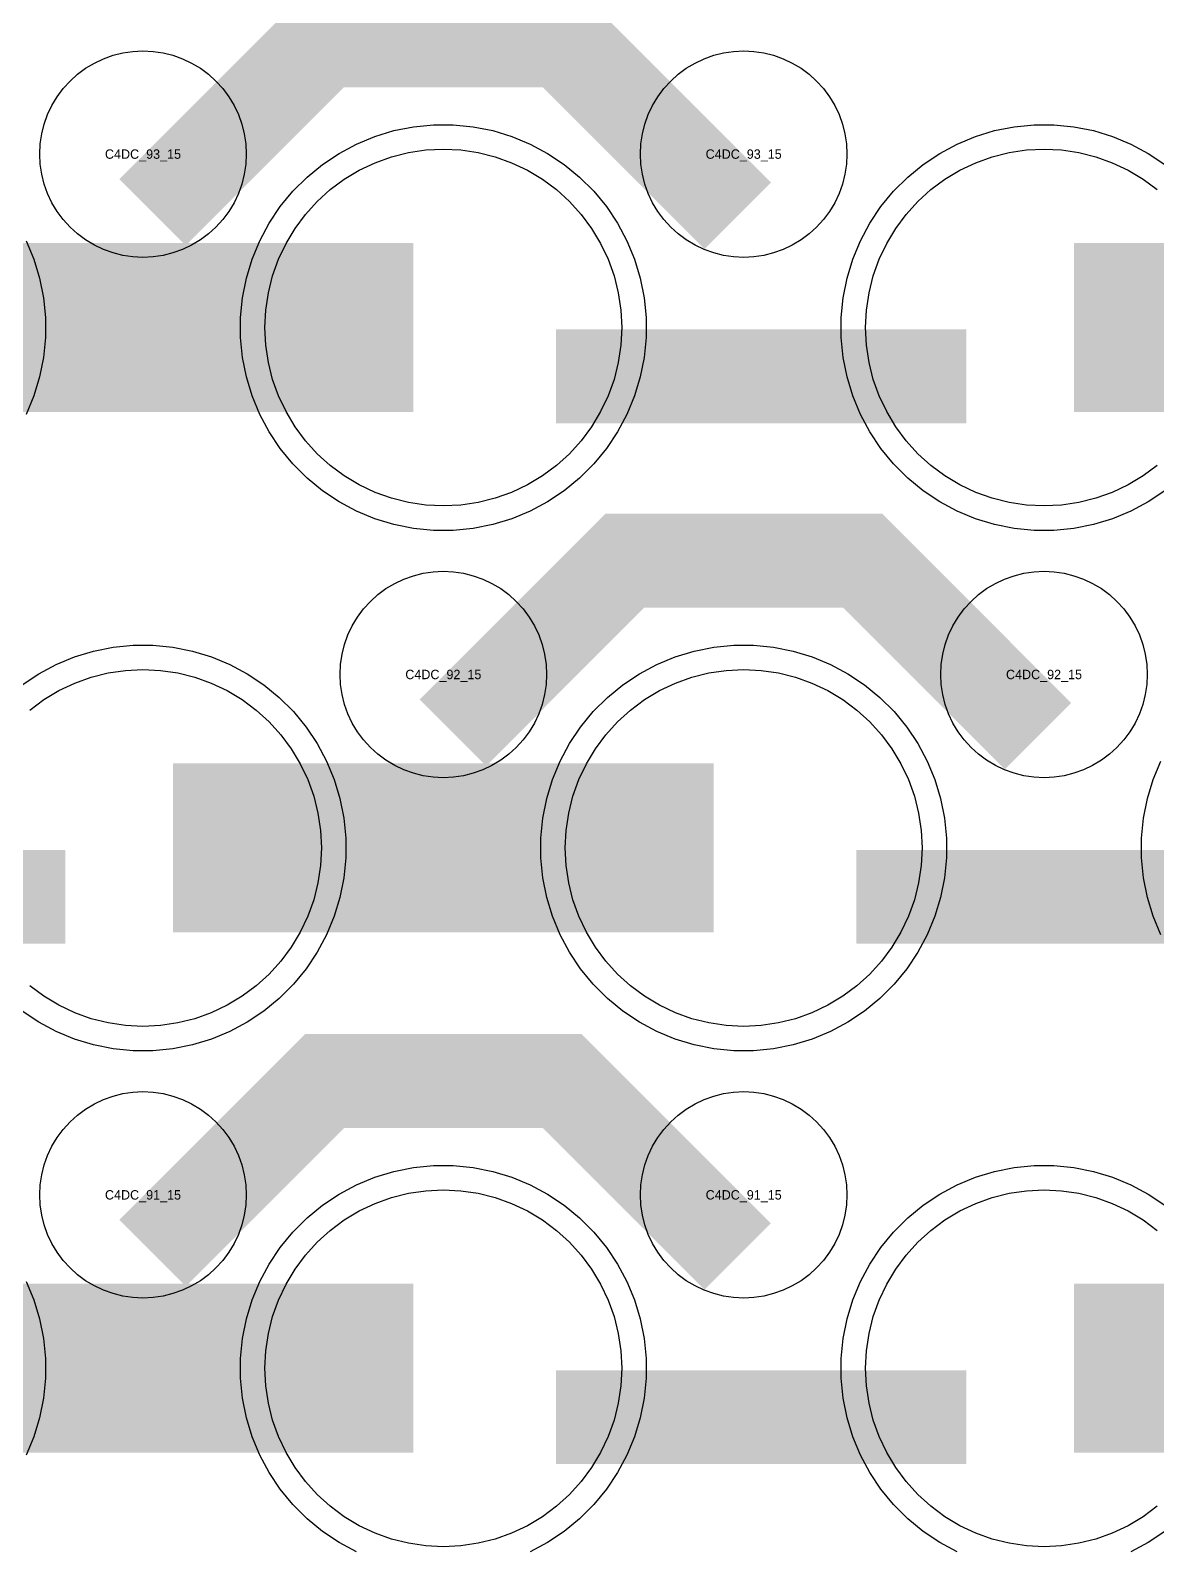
# Model space of a CAD drawing. Extents: x -11880 to 11880, y -14992 to 14992.
# Drawn here: x -7230 to -6930, y -2278.8 to -1874 of the extents above; entities that cross this region are included whole.
import ezdxf
from ezdxf.enums import TextEntityAlignment as Align

# ---------------------------------------------------------------- set-up
doc = ezdxf.new("R2010")
doc.units = 0
doc.header["$MEASUREMENT"] = 0
for name, color, linetype in [('GDS_775_DT_237', 138, 'CONTINUOUS'), ('RDL1_FS', 34, 'CONTINUOUS'), ('RDL_BS', 160, 'CONTINUOUS')]:
    doc.layers.add(name, color=color, linetype=linetype)

msp = doc.modelspace()

# ---------------------------------------------------------------- linework, layer by layer
at = {"layer": 'RDL1_FS'}
for points in [[(-7120, -2000.614), (-7124.657, -2000.385), (-7129.268, -1999.701), (-7133.791, -1998.569), (-7138.181, -1996.997), (-7142.395, -1995.005), (-7146.395, -1992.607), (-7150.14, -1989.829), (-7153.594, -1986.699), (-7156.724, -1983.245), (-7159.502, -1979.5), (-7161.9, -1975.5), (-7163.892, -1971.286), (-7165.464, -1966.896), (-7166.596, -1962.373), (-7167.28, -1957.762), (-7167.509, -1953.105), (-7167.28, -1948.448), (-7166.596, -1943.837), (-7165.464, -1939.314), (-7163.892, -1934.924), (-7161.9, -1930.71), (-7159.502, -1926.71), (-7156.724, -1922.965), (-7153.594, -1919.511), (-7150.14, -1916.381), (-7146.395, -1913.603), (-7142.395, -1911.205), (-7138.181, -1909.213), (-7133.791, -1907.641), (-7129.268, -1906.509), (-7124.657, -1905.825), (-7120, -1905.596), (-7115.343, -1905.825), (-7110.732, -1906.509), (-7106.209, -1907.641), (-7101.819, -1909.213), (-7097.605, -1911.205), (-7093.605, -1913.603), (-7089.86, -1916.381), (-7086.406, -1919.511), (-7083.276, -1922.965), (-7080.498, -1926.71), (-7078.1, -1930.71), (-7076.108, -1934.924), (-7074.536, -1939.314), (-7073.404, -1943.837), (-7072.72, -1948.448), (-7072.491, -1953.105), (-7072.72, -1957.762), (-7073.404, -1962.373), (-7074.536, -1966.896), (-7076.108, -1971.286), (-7078.1, -1975.5), (-7080.498, -1979.5), (-7083.276, -1983.245), (-7086.406, -1986.699), (-7089.86, -1989.829), (-7093.605, -1992.607), (-7097.605, -1995.005), (-7101.819, -1996.997), (-7106.209, -1998.569), (-7110.732, -1999.701), (-7115.343, -2000.385)], [(-7040, -2139.179), (-7044.657, -2138.95), (-7049.268, -2138.266), (-7053.791, -2137.134), (-7058.181, -2135.562), (-7062.395, -2133.57), (-7066.395, -2131.172), (-7070.14, -2128.394), (-7073.594, -2125.264), (-7076.724, -2121.81), (-7079.502, -2118.065), (-7081.9, -2114.065), (-7083.892, -2109.851), (-7085.464, -2105.461), (-7086.596, -2100.938), (-7087.28, -2096.327), (-7087.509, -2091.67), (-7087.28, -2087.013), (-7086.596, -2082.402), (-7085.464, -2077.879), (-7083.892, -2073.489), (-7081.9, -2069.275), (-7079.502, -2065.275), (-7076.724, -2061.53), (-7073.594, -2058.076), (-7070.14, -2054.946), (-7066.395, -2052.168), (-7062.395, -2049.77), (-7058.181, -2047.778), (-7053.791, -2046.206), (-7049.268, -2045.074), (-7044.657, -2044.39), (-7040, -2044.161), (-7035.343, -2044.39), (-7030.732, -2045.074), (-7026.209, -2046.206), (-7021.819, -2047.778), (-7017.605, -2049.77), (-7013.605, -2052.168), (-7009.86, -2054.946), (-7006.406, -2058.076), (-7003.276, -2061.53), (-7000.498, -2065.275), (-6998.1, -2069.275), (-6996.108, -2073.489), (-6994.536, -2077.879), (-6993.404, -2082.402), (-6992.72, -2087.013), (-6992.491, -2091.67), (-6992.72, -2096.327), (-6993.404, -2100.938), (-6994.536, -2105.461), (-6996.108, -2109.851), (-6998.1, -2114.065), (-7000.498, -2118.065), (-7003.276, -2121.81), (-7006.406, -2125.264), (-7009.86, -2128.394), (-7013.605, -2131.172), (-7017.605, -2133.57), (-7021.819, -2135.562), (-7026.209, -2137.134), (-7030.732, -2138.266), (-7035.343, -2138.95)]]:
    msp.add_lwpolyline(points, close=True, dxfattribs=at)
for points in [[(-6929.86, -1989.829), (-6933.605, -1992.607), (-6937.605, -1995.005), (-6941.819, -1996.997), (-6946.209, -1998.569), (-6950.732, -1999.701), (-6955.343, -2000.385), (-6960, -2000.614), (-6964.657, -2000.385), (-6969.268, -1999.701), (-6973.791, -1998.569), (-6978.181, -1996.997), (-6982.395, -1995.005), (-6986.395, -1992.607), (-6990.14, -1989.829), (-6993.594, -1986.699), (-6996.724, -1983.245), (-6999.502, -1979.5), (-7001.9, -1975.5), (-7003.892, -1971.286), (-7005.464, -1966.896), (-7006.596, -1962.373), (-7007.28, -1957.762), (-7007.509, -1953.105), (-7007.28, -1948.448), (-7006.596, -1943.837), (-7005.464, -1939.314), (-7003.892, -1934.924), (-7001.9, -1930.71), (-6999.502, -1926.71), (-6996.724, -1922.965), (-6993.594, -1919.511), (-6990.14, -1916.381), (-6986.395, -1913.603), (-6982.395, -1911.205), (-6978.181, -1909.213), (-6973.791, -1907.641), (-6969.268, -1906.509), (-6964.657, -1905.825), (-6960, -1905.596), (-6955.343, -1905.825), (-6950.732, -1906.509), (-6946.209, -1907.641), (-6941.819, -1909.213), (-6937.605, -1911.205), (-6933.605, -1913.603), (-6929.86, -1916.381)], [(-7230.14, -2054.946), (-7226.395, -2052.168), (-7222.395, -2049.77), (-7218.181, -2047.778), (-7213.791, -2046.206), (-7209.268, -2045.074), (-7204.657, -2044.39), (-7200, -2044.161), (-7195.343, -2044.39), (-7190.732, -2045.074), (-7186.209, -2046.206), (-7181.819, -2047.778), (-7177.605, -2049.77), (-7173.605, -2052.168), (-7169.86, -2054.946), (-7166.406, -2058.076), (-7163.276, -2061.53), (-7160.498, -2065.275), (-7158.1, -2069.275), (-7156.108, -2073.489), (-7154.536, -2077.879), (-7153.404, -2082.402), (-7152.72, -2087.013), (-7152.491, -2091.67), (-7152.72, -2096.327), (-7153.404, -2100.938), (-7154.536, -2105.461), (-7156.108, -2109.851), (-7158.1, -2114.065), (-7160.498, -2118.065), (-7163.276, -2121.81), (-7166.406, -2125.264), (-7169.86, -2128.394), (-7173.605, -2131.172), (-7177.605, -2133.57), (-7181.819, -2135.562), (-7186.209, -2137.134), (-7190.732, -2138.266), (-7195.343, -2138.95), (-7200, -2139.179), (-7204.657, -2138.95), (-7209.268, -2138.266), (-7213.791, -2137.134), (-7218.181, -2135.562), (-7222.395, -2133.57), (-7226.395, -2131.172), (-7230.14, -2128.394)]]:
    msp.add_lwpolyline(points, dxfattribs=at)
for points in [[(-7271.998, -1953.105, 45, 45, 0), (-7199.998, -1953.105, 45, 45, 0)], [(-7199.998, -1953.105, 45, 45, 0), (-7127.998, -1953.105, 45, 45, 0)], [(-6951.998, -1953.105, 45, 45, 0), (-6879.998, -1953.105, 45, 45, 0)], [(-7191.998, -2091.67, 45, 45, 0), (-7119.998, -2091.67, 45, 45, 0)], [(-7119.998, -2091.67, 45, 45, 0), (-7047.998, -2091.67, 45, 45, 0)]]:
    msp.add_lwpolyline(points, format="xyseb", dxfattribs=at)
at = {"layer": 'RDL1_FS', "color": 11, "true_color": 0xf27172}
msp.add_lwpolyline([(-7120, -2277.744), (-7124.657, -2277.515), (-7129.268, -2276.831), (-7133.791, -2275.699), (-7138.181, -2274.127), (-7142.395, -2272.135), (-7146.395, -2269.737), (-7150.14, -2266.959), (-7153.594, -2263.829), (-7156.724, -2260.375), (-7159.502, -2256.63), (-7161.9, -2252.63), (-7163.892, -2248.416), (-7165.464, -2244.026), (-7166.596, -2239.503), (-7167.28, -2234.892), (-7167.509, -2230.235), (-7167.28, -2225.578), (-7166.596, -2220.967), (-7165.464, -2216.444), (-7163.892, -2212.054), (-7161.9, -2207.84), (-7159.502, -2203.84), (-7156.724, -2200.095), (-7153.594, -2196.641), (-7150.14, -2193.511), (-7146.395, -2190.733), (-7142.395, -2188.335), (-7138.181, -2186.343), (-7133.791, -2184.771), (-7129.268, -2183.639), (-7124.657, -2182.955), (-7120, -2182.726), (-7115.343, -2182.955), (-7110.732, -2183.639), (-7106.209, -2184.771), (-7101.819, -2186.343), (-7097.605, -2188.335), (-7093.605, -2190.733), (-7089.86, -2193.511), (-7086.406, -2196.641), (-7083.276, -2200.095), (-7080.498, -2203.84), (-7078.1, -2207.84), (-7076.108, -2212.054), (-7074.536, -2216.444), (-7073.404, -2220.967), (-7072.72, -2225.578), (-7072.491, -2230.235), (-7072.72, -2234.892), (-7073.404, -2239.503), (-7074.536, -2244.026), (-7076.108, -2248.416), (-7078.1, -2252.63), (-7080.498, -2256.63), (-7083.276, -2260.375), (-7086.406, -2263.829), (-7089.86, -2266.959), (-7093.605, -2269.737), (-7097.605, -2272.135), (-7101.819, -2274.127), (-7106.209, -2275.699), (-7110.732, -2276.831), (-7115.343, -2277.515)], close=True, dxfattribs=at)
msp.add_lwpolyline([(-6929.86, -2266.959), (-6933.605, -2269.737), (-6937.605, -2272.135), (-6941.819, -2274.127), (-6946.209, -2275.699), (-6950.732, -2276.831), (-6955.343, -2277.515), (-6960, -2277.744), (-6964.657, -2277.515), (-6969.268, -2276.831), (-6973.791, -2275.699), (-6978.181, -2274.127), (-6982.395, -2272.135), (-6986.395, -2269.737), (-6990.14, -2266.959), (-6993.594, -2263.829), (-6996.724, -2260.375), (-6999.502, -2256.63), (-7001.9, -2252.63), (-7003.892, -2248.416), (-7005.464, -2244.026), (-7006.596, -2239.503), (-7007.28, -2234.892), (-7007.509, -2230.235), (-7007.28, -2225.578), (-7006.596, -2220.967), (-7005.464, -2216.444), (-7003.892, -2212.054), (-7001.9, -2207.84), (-6999.502, -2203.84), (-6996.724, -2200.095), (-6993.594, -2196.641), (-6990.14, -2193.511), (-6986.395, -2190.733), (-6982.395, -2188.335), (-6978.181, -2186.343), (-6973.791, -2184.771), (-6969.268, -2183.639), (-6964.657, -2182.955), (-6960, -2182.726), (-6955.343, -2182.955), (-6950.732, -2183.639), (-6946.209, -2184.771), (-6941.819, -2186.343), (-6937.605, -2188.335), (-6933.605, -2190.733), (-6929.86, -2193.511)], dxfattribs=at)
for points in [[(-7271.998, -2230.235, 45, 45, 0), (-7199.998, -2230.235, 45, 45, 0)], [(-7199.998, -2230.235, 45, 45, 0), (-7127.998, -2230.235, 45, 45, 0)], [(-6951.998, -2230.235, 45, 45, 0), (-6879.998, -2230.235, 45, 45, 0)]]:
    msp.add_lwpolyline(points, format="xyseb", dxfattribs=at)
at = {"layer": 'RDL_BS'}
for points in [[(-7197.438, -1922.419, 25, 25, 0), (-7151.623, -1876.604, 25, 25, 0), (-7118.07, -1876.604, 25, 25, 0)], [(-7041.599, -1923.318, 25, 25, 0), (-7088.313, -1876.604, 25, 25, 0), (-7118.071, -1876.604, 25, 25, 0)], [(-7089.984, -1966.118, 25, 25, 0), (-6980.719, -1966.118, 25, 25, 0)], [(-7117.438, -2060.984, 25, 25, 0), (-7071.623, -2015.169, 25, 25, 0), (-7038.07, -2015.169, 25, 25, 0)], [(-6961.599, -2061.883, 25, 25, 0), (-7008.313, -2015.169, 25, 25, 0), (-7038.071, -2015.169, 25, 25, 0)], [(-7329.984, -2104.683, 25, 25, 0), (-7220.719, -2104.683, 25, 25, 0)], [(-7009.984, -2104.683, 25, 25, 0), (-6900.719, -2104.683, 25, 25, 0)], [(-7197.438, -2199.549, 25, 25, 0), (-7151.623, -2153.734, 25, 25, 0), (-7118.07, -2153.734, 25, 25, 0)], [(-7041.599, -2200.448, 25, 25, 0), (-7088.313, -2153.734, 25, 25, 0), (-7118.071, -2153.734, 25, 25, 0)]]:
    msp.add_lwpolyline(points, format="xyseb", dxfattribs=at)
for points in [[(-7200, -1934.411), (-7202.693, -1934.279), (-7205.365, -1933.883), (-7207.984, -1933.226), (-7210.519, -1932.319), (-7212.956, -1931.167), (-7215.28, -1929.774), (-7217.443, -1928.171), (-7219.442, -1926.359), (-7221.254, -1924.36), (-7222.857, -1922.197), (-7224.25, -1919.873), (-7225.402, -1917.436), (-7226.309, -1914.901), (-7226.966, -1912.282), (-7227.362, -1909.61), (-7227.494, -1906.917), (-7227.362, -1904.224), (-7226.966, -1901.552), (-7226.309, -1898.933), (-7225.402, -1896.398), (-7224.25, -1893.961), (-7222.857, -1891.637), (-7221.254, -1889.474), (-7219.442, -1887.475), (-7217.443, -1885.663), (-7215.28, -1884.06), (-7212.956, -1882.667), (-7210.519, -1881.515), (-7207.984, -1880.608), (-7205.365, -1879.951), (-7202.693, -1879.555), (-7200, -1879.423), (-7197.307, -1879.555), (-7194.635, -1879.951), (-7192.016, -1880.608), (-7189.481, -1881.515), (-7187.044, -1882.667), (-7184.72, -1884.06), (-7182.557, -1885.663), (-7180.558, -1887.475), (-7178.746, -1889.474), (-7177.143, -1891.637), (-7175.75, -1893.961), (-7174.598, -1896.398), (-7173.691, -1898.933), (-7173.034, -1901.552), (-7172.638, -1904.224), (-7172.506, -1906.917), (-7172.638, -1909.61), (-7173.034, -1912.282), (-7173.691, -1914.901), (-7174.598, -1917.436), (-7175.75, -1919.873), (-7177.143, -1922.197), (-7178.746, -1924.36), (-7180.558, -1926.359), (-7182.557, -1928.171), (-7184.72, -1929.774), (-7187.044, -1931.167), (-7189.481, -1932.319), (-7192.016, -1933.226), (-7194.635, -1933.883), (-7197.307, -1934.279)], [(-7040, -1934.411), (-7042.693, -1934.279), (-7045.365, -1933.883), (-7047.984, -1933.226), (-7050.519, -1932.319), (-7052.956, -1931.167), (-7055.28, -1929.774), (-7057.443, -1928.171), (-7059.442, -1926.359), (-7061.254, -1924.36), (-7062.857, -1922.197), (-7064.25, -1919.873), (-7065.402, -1917.436), (-7066.309, -1914.901), (-7066.966, -1912.282), (-7067.362, -1909.61), (-7067.494, -1906.917), (-7067.362, -1904.224), (-7066.966, -1901.552), (-7066.309, -1898.933), (-7065.402, -1896.398), (-7064.25, -1893.961), (-7062.857, -1891.637), (-7061.254, -1889.474), (-7059.442, -1887.475), (-7057.443, -1885.663), (-7055.28, -1884.06), (-7052.956, -1882.667), (-7050.519, -1881.515), (-7047.984, -1880.608), (-7045.365, -1879.951), (-7042.693, -1879.555), (-7040, -1879.423), (-7037.307, -1879.555), (-7034.635, -1879.951), (-7032.016, -1880.608), (-7029.481, -1881.515), (-7027.044, -1882.667), (-7024.72, -1884.06), (-7022.557, -1885.663), (-7020.558, -1887.475), (-7018.746, -1889.474), (-7017.143, -1891.637), (-7015.75, -1893.961), (-7014.598, -1896.398), (-7013.691, -1898.933), (-7013.034, -1901.552), (-7012.638, -1904.224), (-7012.506, -1906.917), (-7012.638, -1909.61), (-7013.034, -1912.282), (-7013.691, -1914.901), (-7014.598, -1917.436), (-7015.75, -1919.873), (-7017.143, -1922.197), (-7018.746, -1924.36), (-7020.558, -1926.359), (-7022.557, -1928.171), (-7024.72, -1929.774), (-7027.044, -1931.167), (-7029.481, -1932.319), (-7032.016, -1933.226), (-7034.635, -1933.883), (-7037.307, -1934.279)], [(-7122.644, -2007.105), (-7127.938, -2006.588), (-7133.165, -2005.542), (-7138.205, -2004.011), (-7143.115, -2001.98), (-7147.777, -1999.488), (-7152.191, -1996.541), (-7156.292, -1993.179), (-7160.074, -1989.397), (-7163.436, -1985.296), (-7166.383, -1980.882), (-7168.875, -1976.22), (-7170.906, -1971.31), (-7172.437, -1966.27), (-7173.483, -1961.043), (-7174, -1955.749), (-7174, -1950.461), (-7173.483, -1945.167), (-7172.437, -1939.94), (-7170.906, -1934.9), (-7168.875, -1929.99), (-7166.383, -1925.328), (-7163.436, -1920.914), (-7160.074, -1916.813), (-7156.292, -1913.031), (-7152.191, -1909.669), (-7147.777, -1906.722), (-7143.115, -1904.23), (-7138.205, -1902.199), (-7133.165, -1900.668), (-7127.938, -1899.622), (-7122.644, -1899.105), (-7117.356, -1899.105), (-7112.062, -1899.622), (-7106.835, -1900.668), (-7101.795, -1902.199), (-7096.885, -1904.23), (-7092.223, -1906.722), (-7087.809, -1909.669), (-7083.708, -1913.031), (-7079.926, -1916.813), (-7076.564, -1920.914), (-7073.617, -1925.328), (-7071.125, -1929.99), (-7069.094, -1934.9), (-7067.563, -1939.94), (-7066.517, -1945.167), (-7066, -1950.461), (-7066, -1955.749), (-7066.517, -1961.043), (-7067.563, -1966.27), (-7069.094, -1971.31), (-7071.125, -1976.22), (-7073.617, -1980.882), (-7076.564, -1985.296), (-7079.926, -1989.397), (-7083.708, -1993.179), (-7087.809, -1996.541), (-7092.223, -1999.488), (-7096.885, -2001.98), (-7101.795, -2004.011), (-7106.835, -2005.542), (-7112.062, -2006.588), (-7117.356, -2007.105)], [(-7120, -2072.976), (-7122.693, -2072.844), (-7125.365, -2072.448), (-7127.984, -2071.791), (-7130.519, -2070.884), (-7132.956, -2069.732), (-7135.28, -2068.339), (-7137.443, -2066.736), (-7139.442, -2064.924), (-7141.254, -2062.925), (-7142.857, -2060.762), (-7144.25, -2058.438), (-7145.402, -2056.001), (-7146.309, -2053.466), (-7146.966, -2050.847), (-7147.362, -2048.175), (-7147.494, -2045.482), (-7147.362, -2042.789), (-7146.966, -2040.117), (-7146.309, -2037.498), (-7145.402, -2034.963), (-7144.25, -2032.526), (-7142.857, -2030.202), (-7141.254, -2028.039), (-7139.442, -2026.04), (-7137.443, -2024.228), (-7135.28, -2022.625), (-7132.956, -2021.232), (-7130.519, -2020.08), (-7127.984, -2019.173), (-7125.365, -2018.516), (-7122.693, -2018.12), (-7120, -2017.988), (-7117.307, -2018.12), (-7114.635, -2018.516), (-7112.016, -2019.173), (-7109.481, -2020.08), (-7107.044, -2021.232), (-7104.72, -2022.625), (-7102.557, -2024.228), (-7100.558, -2026.04), (-7098.746, -2028.039), (-7097.143, -2030.202), (-7095.75, -2032.526), (-7094.598, -2034.963), (-7093.691, -2037.498), (-7093.034, -2040.117), (-7092.638, -2042.789), (-7092.506, -2045.482), (-7092.638, -2048.175), (-7093.034, -2050.847), (-7093.691, -2053.466), (-7094.598, -2056.001), (-7095.75, -2058.438), (-7097.143, -2060.762), (-7098.746, -2062.925), (-7100.558, -2064.924), (-7102.557, -2066.736), (-7104.72, -2068.339), (-7107.044, -2069.732), (-7109.481, -2070.884), (-7112.016, -2071.791), (-7114.635, -2072.448), (-7117.307, -2072.844)], [(-6960, -2072.976), (-6962.693, -2072.844), (-6965.365, -2072.448), (-6967.984, -2071.791), (-6970.519, -2070.884), (-6972.956, -2069.732), (-6975.28, -2068.339), (-6977.443, -2066.736), (-6979.442, -2064.924), (-6981.254, -2062.925), (-6982.857, -2060.762), (-6984.25, -2058.438), (-6985.402, -2056.001), (-6986.309, -2053.466), (-6986.966, -2050.847), (-6987.362, -2048.175), (-6987.494, -2045.482), (-6987.362, -2042.789), (-6986.966, -2040.117), (-6986.309, -2037.498), (-6985.402, -2034.963), (-6984.25, -2032.526), (-6982.857, -2030.202), (-6981.254, -2028.039), (-6979.442, -2026.04), (-6977.443, -2024.228), (-6975.28, -2022.625), (-6972.956, -2021.232), (-6970.519, -2020.08), (-6967.984, -2019.173), (-6965.365, -2018.516), (-6962.693, -2018.12), (-6960, -2017.988), (-6957.307, -2018.12), (-6954.635, -2018.516), (-6952.016, -2019.173), (-6949.481, -2020.08), (-6947.044, -2021.232), (-6944.72, -2022.625), (-6942.557, -2024.228), (-6940.558, -2026.04), (-6938.746, -2028.039), (-6937.143, -2030.202), (-6935.75, -2032.526), (-6934.598, -2034.963), (-6933.691, -2037.498), (-6933.034, -2040.117), (-6932.638, -2042.789), (-6932.506, -2045.482), (-6932.638, -2048.175), (-6933.034, -2050.847), (-6933.691, -2053.466), (-6934.598, -2056.001), (-6935.75, -2058.438), (-6937.143, -2060.762), (-6938.746, -2062.925), (-6940.558, -2064.924), (-6942.557, -2066.736), (-6944.72, -2068.339), (-6947.044, -2069.732), (-6949.481, -2070.884), (-6952.016, -2071.791), (-6954.635, -2072.448), (-6957.307, -2072.844)], [(-7042.644, -2145.67), (-7047.938, -2145.153), (-7053.165, -2144.107), (-7058.205, -2142.576), (-7063.115, -2140.545), (-7067.777, -2138.053), (-7072.191, -2135.106), (-7076.292, -2131.744), (-7080.074, -2127.962), (-7083.436, -2123.861), (-7086.383, -2119.447), (-7088.875, -2114.785), (-7090.906, -2109.875), (-7092.437, -2104.835), (-7093.483, -2099.608), (-7094, -2094.314), (-7094, -2089.026), (-7093.483, -2083.732), (-7092.437, -2078.505), (-7090.906, -2073.465), (-7088.875, -2068.555), (-7086.383, -2063.893), (-7083.436, -2059.479), (-7080.074, -2055.378), (-7076.292, -2051.596), (-7072.191, -2048.234), (-7067.777, -2045.287), (-7063.115, -2042.795), (-7058.205, -2040.764), (-7053.165, -2039.233), (-7047.938, -2038.187), (-7042.644, -2037.67), (-7037.356, -2037.67), (-7032.062, -2038.187), (-7026.835, -2039.233), (-7021.795, -2040.764), (-7016.885, -2042.795), (-7012.223, -2045.287), (-7007.809, -2048.234), (-7003.708, -2051.596), (-6999.926, -2055.378), (-6996.564, -2059.479), (-6993.617, -2063.893), (-6991.125, -2068.555), (-6989.094, -2073.465), (-6987.563, -2078.505), (-6986.517, -2083.732), (-6986, -2089.026), (-6986, -2094.314), (-6986.517, -2099.608), (-6987.563, -2104.835), (-6989.094, -2109.875), (-6991.125, -2114.785), (-6993.617, -2119.447), (-6996.564, -2123.861), (-6999.926, -2127.962), (-7003.708, -2131.744), (-7007.809, -2135.106), (-7012.223, -2138.053), (-7016.885, -2140.545), (-7021.795, -2142.576), (-7026.835, -2144.107), (-7032.062, -2145.153), (-7037.356, -2145.67)], [(-7200, -2211.541), (-7202.693, -2211.409), (-7205.365, -2211.013), (-7207.984, -2210.356), (-7210.519, -2209.449), (-7212.956, -2208.297), (-7215.28, -2206.904), (-7217.443, -2205.301), (-7219.442, -2203.489), (-7221.254, -2201.49), (-7222.857, -2199.327), (-7224.25, -2197.003), (-7225.402, -2194.566), (-7226.309, -2192.031), (-7226.966, -2189.412), (-7227.362, -2186.74), (-7227.494, -2184.047), (-7227.362, -2181.354), (-7226.966, -2178.682), (-7226.309, -2176.063), (-7225.402, -2173.528), (-7224.25, -2171.091), (-7222.857, -2168.767), (-7221.254, -2166.604), (-7219.442, -2164.605), (-7217.443, -2162.793), (-7215.28, -2161.19), (-7212.956, -2159.797), (-7210.519, -2158.645), (-7207.984, -2157.738), (-7205.365, -2157.081), (-7202.693, -2156.685), (-7200, -2156.553), (-7197.307, -2156.685), (-7194.635, -2157.081), (-7192.016, -2157.738), (-7189.481, -2158.645), (-7187.044, -2159.797), (-7184.72, -2161.19), (-7182.557, -2162.793), (-7180.558, -2164.605), (-7178.746, -2166.604), (-7177.143, -2168.767), (-7175.75, -2171.091), (-7174.598, -2173.528), (-7173.691, -2176.063), (-7173.034, -2178.682), (-7172.638, -2181.354), (-7172.506, -2184.047), (-7172.638, -2186.74), (-7173.034, -2189.412), (-7173.691, -2192.031), (-7174.598, -2194.566), (-7175.75, -2197.003), (-7177.143, -2199.327), (-7178.746, -2201.49), (-7180.558, -2203.489), (-7182.557, -2205.301), (-7184.72, -2206.904), (-7187.044, -2208.297), (-7189.481, -2209.449), (-7192.016, -2210.356), (-7194.635, -2211.013), (-7197.307, -2211.409)], [(-7040, -2211.541), (-7042.693, -2211.409), (-7045.365, -2211.013), (-7047.984, -2210.356), (-7050.519, -2209.449), (-7052.956, -2208.297), (-7055.28, -2206.904), (-7057.443, -2205.301), (-7059.442, -2203.489), (-7061.254, -2201.49), (-7062.857, -2199.327), (-7064.25, -2197.003), (-7065.402, -2194.566), (-7066.309, -2192.031), (-7066.966, -2189.412), (-7067.362, -2186.74), (-7067.494, -2184.047), (-7067.362, -2181.354), (-7066.966, -2178.682), (-7066.309, -2176.063), (-7065.402, -2173.528), (-7064.25, -2171.091), (-7062.857, -2168.767), (-7061.254, -2166.604), (-7059.442, -2164.605), (-7057.443, -2162.793), (-7055.28, -2161.19), (-7052.956, -2159.797), (-7050.519, -2158.645), (-7047.984, -2157.738), (-7045.365, -2157.081), (-7042.693, -2156.685), (-7040, -2156.553), (-7037.307, -2156.685), (-7034.635, -2157.081), (-7032.016, -2157.738), (-7029.481, -2158.645), (-7027.044, -2159.797), (-7024.72, -2161.19), (-7022.557, -2162.793), (-7020.558, -2164.605), (-7018.746, -2166.604), (-7017.143, -2168.767), (-7015.75, -2171.091), (-7014.598, -2173.528), (-7013.691, -2176.063), (-7013.034, -2178.682), (-7012.638, -2181.354), (-7012.506, -2184.047), (-7012.638, -2186.74), (-7013.034, -2189.412), (-7013.691, -2192.031), (-7014.598, -2194.566), (-7015.75, -2197.003), (-7017.143, -2199.327), (-7018.746, -2201.49), (-7020.558, -2203.489), (-7022.557, -2205.301), (-7024.72, -2206.904), (-7027.044, -2208.297), (-7029.481, -2209.449), (-7032.016, -2210.356), (-7034.635, -2211.013), (-7037.307, -2211.409)]]:
    msp.add_lwpolyline(points, close=True, dxfattribs=at)
for points in [[(-6927.809, -1996.541), (-6932.223, -1999.488), (-6936.885, -2001.98), (-6941.795, -2004.011), (-6946.835, -2005.542), (-6952.062, -2006.588), (-6957.356, -2007.105), (-6962.644, -2007.105), (-6967.938, -2006.588), (-6973.165, -2005.542), (-6978.205, -2004.011), (-6983.115, -2001.98), (-6987.777, -1999.488), (-6992.191, -1996.541), (-6996.292, -1993.179), (-7000.074, -1989.397), (-7003.436, -1985.296), (-7006.383, -1980.882), (-7008.875, -1976.22), (-7010.906, -1971.31), (-7012.437, -1966.27), (-7013.483, -1961.043), (-7014, -1955.749), (-7014, -1950.461), (-7013.483, -1945.167), (-7012.437, -1939.94), (-7010.906, -1934.9), (-7008.875, -1929.99), (-7006.383, -1925.328), (-7003.436, -1920.914), (-7000.074, -1916.813), (-6996.292, -1913.031), (-6992.191, -1909.669), (-6987.777, -1906.722), (-6983.115, -1904.23), (-6978.205, -1902.199), (-6973.165, -1900.668), (-6967.938, -1899.622), (-6962.644, -1899.105), (-6957.356, -1899.105), (-6952.062, -1899.622), (-6946.835, -1900.668), (-6941.795, -1902.199), (-6936.885, -1904.23), (-6932.223, -1906.722), (-6927.809, -1909.669)], [(-7231.125, -1929.99), (-7229.094, -1934.9), (-7227.563, -1939.94), (-7226.517, -1945.167), (-7226, -1950.461), (-7226, -1955.749), (-7226.517, -1961.043), (-7227.563, -1966.27), (-7229.094, -1971.31), (-7231.125, -1976.22)], [(-7232.191, -2048.234), (-7227.777, -2045.287), (-7223.115, -2042.795), (-7218.205, -2040.764), (-7213.165, -2039.233), (-7207.938, -2038.187), (-7202.644, -2037.67), (-7197.356, -2037.67), (-7192.062, -2038.187), (-7186.835, -2039.233), (-7181.795, -2040.764), (-7176.885, -2042.795), (-7172.223, -2045.287), (-7167.809, -2048.234), (-7163.708, -2051.596), (-7159.926, -2055.378), (-7156.564, -2059.479), (-7153.617, -2063.893), (-7151.125, -2068.555), (-7149.094, -2073.465), (-7147.563, -2078.505), (-7146.517, -2083.732), (-7146, -2089.026), (-7146, -2094.314), (-7146.517, -2099.608), (-7147.563, -2104.835), (-7149.094, -2109.875), (-7151.125, -2114.785), (-7153.617, -2119.447), (-7156.564, -2123.861), (-7159.926, -2127.962), (-7163.708, -2131.744), (-7167.809, -2135.106), (-7172.223, -2138.053), (-7176.885, -2140.545), (-7181.795, -2142.576), (-7186.835, -2144.107), (-7192.062, -2145.153), (-7197.356, -2145.67), (-7202.644, -2145.67), (-7207.938, -2145.153), (-7213.165, -2144.107), (-7218.205, -2142.576), (-7223.115, -2140.545), (-7227.777, -2138.053), (-7232.191, -2135.106)], [(-6928.875, -2114.785), (-6930.906, -2109.875), (-6932.437, -2104.835), (-6933.483, -2099.608), (-6934, -2094.314), (-6934, -2089.026), (-6933.483, -2083.732), (-6932.437, -2078.505), (-6930.906, -2073.465), (-6928.875, -2068.555)]]:
    msp.add_lwpolyline(points, dxfattribs=at)
at = {"layer": 'RDL_BS', "color": 11, "true_color": 0xf27172}
for points in [[(-7143.115, -2279.11), (-7147.777, -2276.618), (-7152.191, -2273.671), (-7156.292, -2270.309), (-7160.074, -2266.527), (-7163.436, -2262.426), (-7166.383, -2258.012), (-7168.875, -2253.35), (-7170.906, -2248.44), (-7172.437, -2243.4), (-7173.483, -2238.173), (-7174, -2232.879), (-7174, -2227.591), (-7173.483, -2222.297), (-7172.437, -2217.07), (-7170.906, -2212.03), (-7168.875, -2207.12), (-7166.383, -2202.458), (-7163.436, -2198.044), (-7160.074, -2193.943), (-7156.292, -2190.161), (-7152.191, -2186.799), (-7147.777, -2183.852), (-7143.115, -2181.36), (-7138.205, -2179.329), (-7133.165, -2177.798), (-7127.938, -2176.752), (-7122.644, -2176.235), (-7117.356, -2176.235), (-7112.062, -2176.752), (-7106.835, -2177.798), (-7101.795, -2179.329), (-7096.885, -2181.36), (-7092.223, -2183.852), (-7087.809, -2186.799), (-7083.708, -2190.161), (-7079.926, -2193.943), (-7076.564, -2198.044), (-7073.617, -2202.458), (-7071.125, -2207.12), (-7069.094, -2212.03), (-7067.563, -2217.07), (-7066.517, -2222.297), (-7066, -2227.591), (-7066, -2232.879), (-7066.517, -2238.173), (-7067.563, -2243.4), (-7069.094, -2248.44), (-7071.125, -2253.35), (-7073.617, -2258.012), (-7076.564, -2262.426), (-7079.926, -2266.527), (-7083.708, -2270.309), (-7087.809, -2273.671), (-7092.223, -2276.618), (-7096.885, -2279.11)], [(-6983.115, -2279.11), (-6987.777, -2276.618), (-6992.191, -2273.671), (-6996.292, -2270.309), (-7000.074, -2266.527), (-7003.436, -2262.426), (-7006.383, -2258.012), (-7008.875, -2253.35), (-7010.906, -2248.44), (-7012.437, -2243.4), (-7013.483, -2238.173), (-7014, -2232.879), (-7014, -2227.591), (-7013.483, -2222.297), (-7012.437, -2217.07), (-7010.906, -2212.03), (-7008.875, -2207.12), (-7006.383, -2202.458), (-7003.436, -2198.044), (-7000.074, -2193.943), (-6996.292, -2190.161), (-6992.191, -2186.799), (-6987.777, -2183.852), (-6983.115, -2181.36), (-6978.205, -2179.329), (-6973.165, -2177.798), (-6967.938, -2176.752), (-6962.644, -2176.235), (-6957.356, -2176.235), (-6952.062, -2176.752), (-6946.835, -2177.798), (-6941.795, -2179.329), (-6936.885, -2181.36), (-6932.223, -2183.852), (-6927.809, -2186.799)], [(-7231.125, -2207.12), (-7229.094, -2212.03), (-7227.563, -2217.07), (-7226.517, -2222.297), (-7226, -2227.591), (-7226, -2232.879), (-7226.517, -2238.173), (-7227.563, -2243.4), (-7229.094, -2248.44), (-7231.125, -2253.35)], [(-6927.809, -2273.671), (-6932.223, -2276.618), (-6936.885, -2279.11)]]:
    msp.add_lwpolyline(points, dxfattribs=at)
msp.add_lwpolyline([(-7089.984, -2243.248, 25, 25, 0), (-6980.719, -2243.248, 25, 25, 0)], format="xyseb", dxfattribs=at)

# ---------------------------------------------------------------- texts
at = {"layer": 'GDS_775_DT_237'}
for s, p in [('C4DC_93_15', (-7200, -1906.917)), ('C4DC_93_15', (-7200, -1906.917)), ('C4DC_93_15', (-7040, -1906.917)), ('C4DC_93_15', (-7040, -1906.917)), ('C4DC_92_15', (-7120, -2045.482)), ('C4DC_92_15', (-7120, -2045.482)), ('C4DC_92_15', (-6960, -2045.482)), ('C4DC_92_15', (-6960, -2045.482)), ('C4DC_91_15', (-7200, -2184.047)), ('C4DC_91_15', (-7200, -2184.047)), ('C4DC_91_15', (-7040, -2184.047)), ('C4DC_91_15', (-7040, -2184.047))]:
    msp.add_text(s, height=2.5, dxfattribs=at).set_placement(p, align=Align.MIDDLE_CENTER)

doc.saveas('drawing.dxf')
